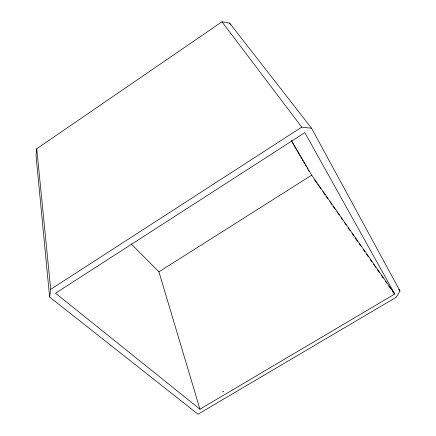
<?xml version="1.0" encoding="UTF-8"?>
<svg xmlns="http://www.w3.org/2000/svg" width="436" height="436" viewBox="0 0 436 436"><rect width="100%" height="100%" fill="white"/><g stroke="black" fill="none" stroke-linecap="round" stroke-linejoin="round"><path stroke-width="0.65" d="M49.6 297.041L50.696 289.33L36.755 148.736L221.973 21.8L229.647 23.146L311.582 128.266L399.976 290.932L396.482 297.08L198.058 414.2L49.6 297.041L36.024 155.543L36.842 148.758M223.276 391.419L223.619 391.185M50.696 289.33L301.75 127.127L311.582 128.266M199.96 409.191L158.911 271.83L311.691 175.174L394.771 294.011L199.96 409.191L55.536 293.215L304.818 132.626L394.771 294.011M222.611 391.839L223.123 391.517M131.1 243.811L158.911 271.83M221.973 21.8L301.75 127.127M398.793 289.275L399.976 290.932M314.639 179.883L316.977 183.229M317.757 184.346L320.874 188.81M322.825 191.6L325.163 194.952M325.943 196.069L327.888 198.86M329.839 201.65L331.785 204.44M332.957 206.114L335.295 209.46M336.854 211.694L339.192 215.041M341.143 217.831L342.701 220.066M344.26 222.295L346.206 225.085M348.157 227.875L350.103 230.666M352.054 233.456L353.612 235.691M355.171 237.925L357.509 241.272M359.068 243.506L361.019 246.296M363.357 249.643L364.916 251.877M366.474 254.106L368.42 256.897M370.371 259.687L371.93 261.922M373.488 264.151L375.827 267.502M377.385 269.731L379.331 272.522M381.282 275.318L383.233 278.108M385.571 281.454L386.737 283.127M388.689 285.918L390.634 288.708M392.585 291.499L393.752 293.172M291.412 140.501L311.691 175.174M291.395 140.997L296.883 150.365M297.57 151.537L299.968 155.641M300.655 156.813L301.685 158.568M302.371 159.74L303.058 160.911M303.739 162.083L304.769 163.843M305.456 165.015L306.486 166.77M307.173 167.942L307.86 169.114M308.541 170.285L309.228 171.457M229.647 23.146L230.666 24.912"/></g></svg>
